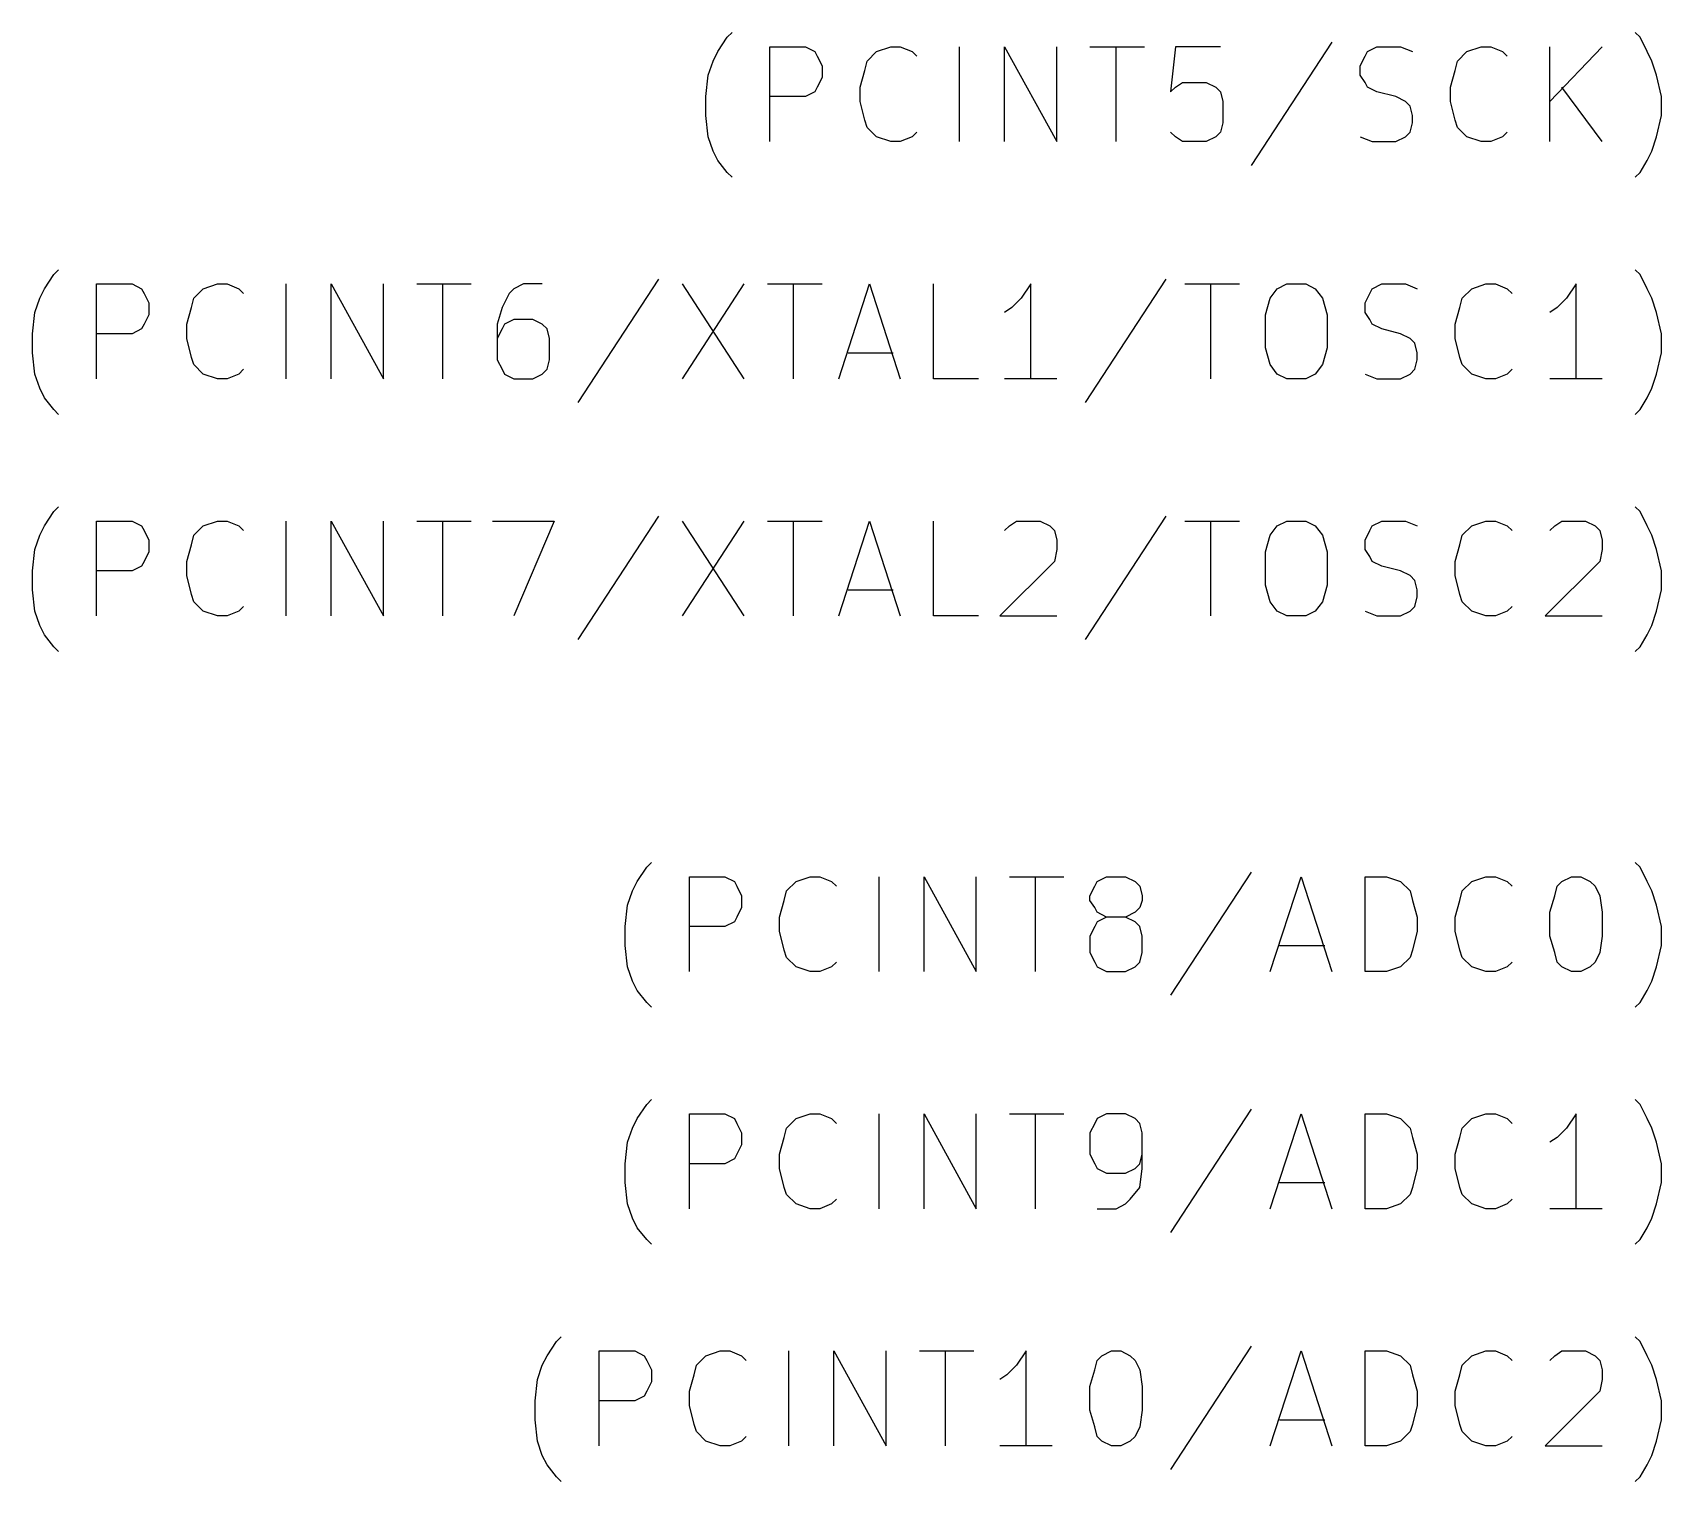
# Model space of a CAD drawing. Extents: x 10 to 287, y -200 to -10.
# Drawn here: x 101.47 to 118.92, y -89.74 to -74.22 of the extents above; entities that cross this region are included whole.
import ezdxf

# ---------------------------------------------------------------- set-up
doc = ezdxf.new("R2010")
doc.units = 0
doc.header["$MEASUREMENT"] = 0
doc.layers.add('WHITE', color=7, linetype='CONTINUOUS')

msp = doc.modelspace()

# ---------------------------------------------------------------- linework, layer by layer
at = {"layer": 'White'}
for p, q in [((108.814, -74.422), (108.915, -74.2696)), ((108.915, -74.2696), (108.966, -74.2188)), ((115.392, -74.3204), (114.529, -75.6412)), ((118.694, -74.2696), (118.643, -74.2188)), ((118.77, -74.422), (118.694, -74.2696)), ((108.763, -74.5236), (108.814, -74.422)), ((109.372, -75.3872), (109.372, -74.3712)), ((109.372, -74.3712), (109.753, -74.3712)), ((109.753, -74.3712), (109.855, -74.422)), ((109.855, -74.422), (109.88, -74.4728)), ((109.88, -74.4728), (109.931, -74.5744)), ((110.414, -74.5236), (110.515, -74.422)), ((110.515, -74.422), (110.668, -74.3712)), ((110.668, -74.3712), (110.769, -74.3712)), ((110.769, -74.3712), (110.896, -74.422)), ((110.896, -74.422), (110.947, -74.4728)), ((111.404, -75.3872), (111.404, -74.3712)), ((111.887, -75.3872), (111.887, -74.3712)), ((111.887, -74.3712), (112.446, -75.3872)), ((112.446, -75.3872), (112.446, -74.3712)), ((112.801, -74.3712), (113.386, -74.3712)), ((113.081, -75.3872), (113.081, -74.3712)), ((113.716, -74.3712), (113.665, -74.8538)), ((114.198, -74.3712), (113.716, -74.3712)), ((115.697, -74.5744), (115.748, -74.4728)), ((115.748, -74.4728), (115.773, -74.422)), ((115.773, -74.422), (115.875, -74.3712)), ((115.875, -74.3712), (116.129, -74.3712)), ((116.129, -74.3712), (116.256, -74.422)), ((116.738, -74.5236), (116.84, -74.422)), ((116.84, -74.422), (116.992, -74.3712)), ((116.992, -74.3712), (117.094, -74.3712)), ((117.094, -74.3712), (117.221, -74.422)), ((117.221, -74.422), (117.272, -74.4728)), ((117.729, -75.3872), (117.729, -74.3712)), ((118.288, -74.3712), (117.729, -74.9554)), ((118.821, -74.5236), (118.77, -74.422)), ((108.687, -74.9046), (108.712, -74.676)), ((108.712, -74.676), (108.763, -74.5236)), ((109.931, -74.5744), (109.931, -74.7014)), ((110.338, -74.803), (110.388, -74.6252)), ((110.388, -74.6252), (110.414, -74.5236)), ((115.697, -74.676), (115.697, -74.5744)), ((115.748, -74.7522), (115.697, -74.676)), ((116.662, -74.803), (116.713, -74.6252)), ((116.713, -74.6252), (116.738, -74.5236)), ((118.872, -74.676), (118.821, -74.5236)), ((118.923, -74.9046), (118.872, -74.676)), ((109.855, -74.8538), (109.753, -74.9046)), ((109.88, -74.803), (109.855, -74.8538)), ((109.931, -74.7014), (109.88, -74.803)), ((110.338, -74.9554), (110.338, -74.803)), ((113.665, -74.8538), (113.716, -74.803)), ((113.716, -74.803), (113.792, -74.7522)), ((113.792, -74.7522), (114.046, -74.7522)), ((114.046, -74.7522), (114.148, -74.803)), ((114.148, -74.803), (114.198, -74.8538)), ((114.198, -74.8538), (114.224, -74.9554)), ((115.773, -74.803), (115.748, -74.7522)), ((115.875, -74.8538), (115.773, -74.803)), ((116.078, -74.9046), (115.875, -74.8538)), ((116.662, -74.9554), (116.662, -74.803)), ((118.288, -75.3872), (117.856, -74.803)), ((108.687, -75.1078), (108.687, -74.9046)), ((109.753, -74.9046), (109.372, -74.9046)), ((110.388, -75.1586), (110.338, -74.9554)), ((114.224, -74.9554), (114.224, -75.184)), ((116.18, -74.9554), (116.078, -74.9046)), ((116.23, -75.0062), (116.18, -74.9554)), ((116.256, -75.1078), (116.23, -75.0062)), ((116.713, -75.1586), (116.662, -74.9554)), ((118.923, -75.1078), (118.923, -74.9046)), ((108.712, -75.3364), (108.687, -75.1078)), ((110.414, -75.2348), (110.388, -75.1586)), ((114.224, -75.184), (114.198, -75.2856)), ((116.23, -75.2856), (116.256, -75.184)), ((116.256, -75.184), (116.256, -75.1078)), ((116.738, -75.2348), (116.713, -75.1586)), ((118.872, -75.3364), (118.923, -75.1078)), ((108.763, -75.4888), (108.712, -75.3364)), ((110.515, -75.3364), (110.414, -75.2348)), ((110.668, -75.3872), (110.515, -75.3364)), ((110.896, -75.3364), (110.769, -75.3872)), ((110.947, -75.2856), (110.896, -75.3364)), ((113.716, -75.3364), (113.665, -75.2856)), ((113.792, -75.3872), (113.716, -75.3364)), ((114.148, -75.3364), (114.046, -75.3872)), ((114.198, -75.2856), (114.148, -75.3364)), ((115.697, -75.3364), (115.824, -75.3872)), ((116.078, -75.3872), (116.18, -75.3364)), ((116.18, -75.3364), (116.23, -75.2856)), ((116.84, -75.3364), (116.738, -75.2348)), ((116.992, -75.3872), (116.84, -75.3364)), ((117.221, -75.3364), (117.094, -75.3872)), ((117.272, -75.2856), (117.221, -75.3364)), ((118.821, -75.4888), (118.872, -75.3364)), ((108.814, -75.5904), (108.763, -75.4888)), ((110.769, -75.3872), (110.668, -75.3872)), ((114.046, -75.3872), (113.792, -75.3872)), ((115.824, -75.3872), (116.078, -75.3872)), ((117.094, -75.3872), (116.992, -75.3872)), ((118.77, -75.5904), (118.821, -75.4888)), ((108.915, -75.7174), (108.814, -75.5904)), ((108.966, -75.7682), (108.915, -75.7174)), ((118.643, -75.7682), (118.694, -75.7174)), ((118.694, -75.7174), (118.77, -75.5904)), ((101.702, -76.8096), (101.752, -76.7588)), ((118.694, -76.8096), (118.643, -76.7588)), ((101.6, -76.962), (101.702, -76.8096)), ((102.159, -77.9272), (102.159, -76.9112)), ((102.159, -76.9112), (102.54, -76.9112)), ((102.54, -76.9112), (102.641, -76.962)), ((103.302, -76.962), (103.454, -76.9112)), ((103.454, -76.9112), (103.556, -76.9112)), ((103.556, -76.9112), (103.683, -76.962)), ((104.191, -77.9272), (104.191, -76.9112)), ((104.673, -77.9272), (104.673, -76.9112)), ((104.673, -76.9112), (105.232, -77.9272)), ((105.232, -77.9272), (105.232, -76.9112)), ((105.588, -76.9112), (106.172, -76.9112)), ((105.867, -77.9272), (105.867, -76.9112)), ((106.731, -76.9112), (106.629, -76.962)), ((106.934, -76.9112), (106.731, -76.9112)), ((108.179, -76.8604), (107.315, -78.1812)), ((108.433, -76.9112), (109.093, -77.9272)), ((109.093, -76.9112), (108.433, -77.9272)), ((109.347, -76.9112), (109.931, -76.9112)), ((109.626, -77.9272), (109.626, -76.9112)), ((110.109, -77.9272), (110.439, -76.9112)), ((110.439, -76.9112), (110.769, -77.9272)), ((111.125, -77.9272), (111.125, -76.9112)), ((112.166, -76.9112), (112.065, -77.0636)), ((112.166, -77.9272), (112.166, -76.9112)), ((113.614, -76.8604), (112.751, -78.1812)), ((113.817, -76.9112), (114.402, -76.9112)), ((114.097, -77.9272), (114.097, -76.9112)), ((114.808, -76.962), (114.91, -76.9112)), ((114.91, -76.9112), (115.113, -76.9112)), ((115.113, -76.9112), (115.214, -76.962)), ((115.824, -76.962), (115.926, -76.9112)), ((115.926, -76.9112), (116.18, -76.9112)), ((116.18, -76.9112), (116.307, -76.962)), ((116.891, -76.962), (117.043, -76.9112)), ((117.043, -76.9112), (117.145, -76.9112)), ((117.145, -76.9112), (117.272, -76.962)), ((118.008, -76.9112), (117.907, -77.0636)), ((118.008, -77.9272), (118.008, -76.9112)), ((118.77, -76.962), (118.694, -76.8096)), ((101.498, -77.216), (101.549, -77.0636)), ((101.549, -77.0636), (101.6, -76.962)), ((102.641, -76.962), (102.667, -77.0128)), ((102.667, -77.0128), (102.718, -77.1144)), ((102.718, -77.1144), (102.718, -77.2414)), ((103.175, -77.1652), (103.2, -77.0636)), ((103.2, -77.0636), (103.302, -76.962)), ((103.683, -76.962), (103.734, -77.0128)), ((106.578, -77.0128), (106.502, -77.1652)), ((106.629, -76.962), (106.578, -77.0128)), ((112.065, -77.0636), (111.963, -77.1652)), ((114.681, -77.2414), (114.732, -77.0636)), ((114.732, -77.0636), (114.808, -76.962)), ((115.214, -76.962), (115.291, -77.0636)), ((115.291, -77.0636), (115.341, -77.2414)), ((115.748, -77.1144), (115.799, -77.0128)), ((115.748, -77.216), (115.748, -77.1144)), ((115.799, -77.0128), (115.824, -76.962)), ((116.764, -77.1652), (116.789, -77.0636)), ((116.789, -77.0636), (116.891, -76.962)), ((117.272, -76.962), (117.323, -77.0128)), ((117.907, -77.0636), (117.805, -77.1652)), ((118.821, -77.0636), (118.77, -76.962)), ((118.872, -77.216), (118.821, -77.0636)), ((101.473, -77.4446), (101.498, -77.216)), ((102.718, -77.2414), (102.667, -77.343)), ((103.124, -77.343), (103.175, -77.1652)), ((106.502, -77.1652), (106.451, -77.343)), ((106.629, -77.2922), (106.528, -77.343)), ((106.832, -77.2922), (106.629, -77.2922)), ((106.934, -77.343), (106.832, -77.2922)), ((111.963, -77.1652), (111.887, -77.216)), ((114.681, -77.597), (114.681, -77.2414)), ((115.341, -77.2414), (115.341, -77.597)), ((115.799, -77.2922), (115.748, -77.216)), ((115.824, -77.343), (115.799, -77.2922)), ((116.713, -77.343), (116.764, -77.1652)), ((117.805, -77.1652), (117.729, -77.216)), ((118.923, -77.4446), (118.872, -77.216)), ((101.473, -77.6478), (101.473, -77.4446)), ((102.54, -77.4446), (102.159, -77.4446)), ((102.641, -77.3938), (102.54, -77.4446)), ((102.667, -77.343), (102.641, -77.3938)), ((103.124, -77.4954), (103.124, -77.343)), ((106.451, -77.343), (106.451, -77.724)), ((106.502, -77.3938), (106.451, -77.4954)), ((106.528, -77.343), (106.502, -77.3938)), ((106.985, -77.3938), (106.934, -77.343)), ((107.01, -77.4954), (106.985, -77.3938)), ((115.926, -77.3938), (115.824, -77.343)), ((116.129, -77.4446), (115.926, -77.3938)), ((116.23, -77.4954), (116.129, -77.4446)), ((116.713, -77.4954), (116.713, -77.343)), ((118.923, -77.6478), (118.923, -77.4446)), ((101.498, -77.8764), (101.473, -77.6478)), ((103.175, -77.6986), (103.124, -77.4954)), ((107.01, -77.724), (107.01, -77.4954)), ((110.211, -77.6478), (110.693, -77.6478)), ((114.732, -77.7748), (114.681, -77.597)), ((115.341, -77.597), (115.291, -77.7748)), ((116.281, -77.5462), (116.23, -77.4954)), ((116.307, -77.6478), (116.281, -77.5462)), ((116.307, -77.724), (116.307, -77.6478)), ((116.764, -77.6986), (116.713, -77.4954)), ((118.872, -77.8764), (118.923, -77.6478)), ((103.2, -77.7748), (103.175, -77.6986)), ((103.302, -77.8764), (103.2, -77.7748)), ((103.734, -77.8256), (103.683, -77.8764)), ((106.451, -77.724), (106.502, -77.8256)), ((106.502, -77.8256), (106.528, -77.8764)), ((106.934, -77.8764), (106.985, -77.8256)), ((106.985, -77.8256), (107.01, -77.724)), ((114.808, -77.8764), (114.732, -77.7748)), ((115.291, -77.7748), (115.214, -77.8764)), ((116.23, -77.8764), (116.281, -77.8256)), ((116.281, -77.8256), (116.307, -77.724)), ((116.789, -77.7748), (116.764, -77.6986)), ((116.891, -77.8764), (116.789, -77.7748)), ((117.323, -77.8256), (117.272, -77.8764)), ((101.549, -78.0288), (101.498, -77.8764)), ((103.454, -77.9272), (103.302, -77.8764)), ((103.556, -77.9272), (103.454, -77.9272)), ((103.683, -77.8764), (103.556, -77.9272)), ((106.528, -77.8764), (106.629, -77.9272)), ((106.629, -77.9272), (106.832, -77.9272)), ((106.832, -77.9272), (106.934, -77.8764)), ((111.608, -77.9272), (111.125, -77.9272)), ((112.446, -77.9272), (111.887, -77.9272)), ((114.91, -77.9272), (114.808, -77.8764)), ((115.113, -77.9272), (114.91, -77.9272)), ((115.214, -77.8764), (115.113, -77.9272)), ((115.748, -77.8764), (115.875, -77.9272)), ((115.875, -77.9272), (116.129, -77.9272)), ((116.129, -77.9272), (116.23, -77.8764)), ((117.043, -77.9272), (116.891, -77.8764)), ((117.145, -77.9272), (117.043, -77.9272)), ((117.272, -77.8764), (117.145, -77.9272)), ((118.288, -77.9272), (117.729, -77.9272)), ((118.821, -78.0288), (118.872, -77.8764)), ((101.6, -78.1304), (101.549, -78.0288)), ((101.702, -78.2574), (101.6, -78.1304)), ((118.694, -78.2574), (118.77, -78.1304)), ((118.77, -78.1304), (118.821, -78.0288)), ((101.752, -78.3082), (101.702, -78.2574)), ((118.643, -78.3082), (118.694, -78.2574)), ((101.6, -79.502), (101.702, -79.3496)), ((101.702, -79.3496), (101.752, -79.2988)), ((118.694, -79.3496), (118.643, -79.2988)), ((118.77, -79.502), (118.694, -79.3496)), ((101.549, -79.6036), (101.6, -79.502)), ((102.159, -80.4672), (102.159, -79.4512)), ((102.159, -79.4512), (102.54, -79.4512)), ((102.54, -79.4512), (102.641, -79.502)), ((102.641, -79.502), (102.667, -79.5528)), ((102.667, -79.5528), (102.718, -79.6544)), ((103.2, -79.6036), (103.302, -79.502)), ((103.302, -79.502), (103.454, -79.4512)), ((103.454, -79.4512), (103.556, -79.4512)), ((103.556, -79.4512), (103.683, -79.502)), ((103.683, -79.502), (103.734, -79.5528)), ((104.191, -80.4672), (104.191, -79.4512)), ((104.673, -80.4672), (104.673, -79.4512)), ((104.673, -79.4512), (105.232, -80.4672)), ((105.232, -80.4672), (105.232, -79.4512)), ((105.588, -79.4512), (106.172, -79.4512)), ((105.867, -80.4672), (105.867, -79.4512)), ((106.401, -79.4512), (107.061, -79.4512)), ((107.061, -79.4512), (106.629, -80.4672)), ((108.179, -79.4004), (107.315, -80.7212)), ((108.433, -79.4512), (109.093, -80.4672)), ((109.093, -79.4512), (108.433, -80.4672)), ((109.347, -79.4512), (109.931, -79.4512)), ((109.626, -80.4672), (109.626, -79.4512)), ((110.109, -80.4672), (110.439, -79.4512)), ((110.439, -79.4512), (110.769, -80.4672)), ((111.125, -80.4672), (111.125, -79.4512)), ((111.887, -79.5528), (111.938, -79.502)), ((111.938, -79.502), (112.014, -79.4512)), ((112.014, -79.4512), (112.268, -79.4512)), ((112.268, -79.4512), (112.37, -79.502)), ((112.37, -79.502), (112.42, -79.5528)), ((112.42, -79.5528), (112.446, -79.6544)), ((113.614, -79.4004), (112.751, -80.7212)), ((113.817, -79.4512), (114.402, -79.4512)), ((114.097, -80.4672), (114.097, -79.4512)), ((114.732, -79.6036), (114.808, -79.502)), ((114.808, -79.502), (114.91, -79.4512)), ((114.91, -79.4512), (115.113, -79.4512)), ((115.113, -79.4512), (115.214, -79.502)), ((115.214, -79.502), (115.291, -79.6036)), ((115.748, -79.6544), (115.799, -79.5528)), ((115.799, -79.5528), (115.824, -79.502)), ((115.824, -79.502), (115.926, -79.4512)), ((115.926, -79.4512), (116.18, -79.4512)), ((116.18, -79.4512), (116.307, -79.502)), ((116.789, -79.6036), (116.891, -79.502)), ((116.891, -79.502), (117.043, -79.4512)), ((117.043, -79.4512), (117.145, -79.4512)), ((117.145, -79.4512), (117.272, -79.502)), ((117.272, -79.502), (117.323, -79.5528)), ((117.729, -79.5528), (117.78, -79.502)), ((117.78, -79.502), (117.856, -79.4512)), ((117.856, -79.4512), (118.11, -79.4512)), ((118.11, -79.4512), (118.212, -79.502)), ((118.212, -79.502), (118.262, -79.5528)), ((118.262, -79.5528), (118.288, -79.6544)), ((118.821, -79.6036), (118.77, -79.502)), ((101.498, -79.756), (101.549, -79.6036)), ((102.718, -79.6544), (102.718, -79.7814)), ((103.124, -79.883), (103.175, -79.7052)), ((103.175, -79.7052), (103.2, -79.6036)), ((112.446, -79.6544), (112.446, -79.756)), ((114.681, -79.7814), (114.732, -79.6036)), ((115.291, -79.6036), (115.341, -79.7814)), ((115.748, -79.756), (115.748, -79.6544)), ((116.713, -79.883), (116.764, -79.7052)), ((116.764, -79.7052), (116.789, -79.6036)), ((118.288, -79.6544), (118.288, -79.756)), ((118.872, -79.756), (118.821, -79.6036)), ((101.473, -79.9846), (101.498, -79.756)), ((102.667, -79.883), (102.641, -79.9338)), ((102.718, -79.7814), (102.667, -79.883)), ((103.124, -80.0354), (103.124, -79.883)), ((112.42, -79.883), (111.836, -80.4672)), ((112.446, -79.756), (112.42, -79.883)), ((114.681, -80.137), (114.681, -79.7814)), ((115.341, -79.7814), (115.341, -80.137)), ((115.799, -79.8322), (115.748, -79.756)), ((115.824, -79.883), (115.799, -79.8322)), ((115.926, -79.9338), (115.824, -79.883)), ((116.713, -80.0354), (116.713, -79.883)), ((118.262, -79.883), (117.678, -80.4672)), ((118.288, -79.756), (118.262, -79.883)), ((118.923, -79.9846), (118.872, -79.756)), ((101.473, -80.1878), (101.473, -79.9846)), ((102.54, -79.9846), (102.159, -79.9846)), ((102.641, -79.9338), (102.54, -79.9846)), ((103.175, -80.2386), (103.124, -80.0354)), ((116.129, -79.9846), (115.926, -79.9338)), ((116.23, -80.0354), (116.129, -79.9846)), ((116.281, -80.0862), (116.23, -80.0354)), ((116.307, -80.1878), (116.281, -80.0862)), ((116.764, -80.2386), (116.713, -80.0354)), ((118.923, -80.1878), (118.923, -79.9846)), ((101.498, -80.4164), (101.473, -80.1878)), ((103.2, -80.3148), (103.175, -80.2386)), ((110.211, -80.1878), (110.693, -80.1878)), ((114.732, -80.3148), (114.681, -80.137)), ((115.341, -80.137), (115.291, -80.3148)), ((116.281, -80.3656), (116.307, -80.264)), ((116.307, -80.264), (116.307, -80.1878)), ((116.789, -80.3148), (116.764, -80.2386)), ((118.872, -80.4164), (118.923, -80.1878)), ((101.549, -80.5688), (101.498, -80.4164)), ((103.302, -80.4164), (103.2, -80.3148)), ((103.454, -80.4672), (103.302, -80.4164)), ((103.683, -80.4164), (103.556, -80.4672)), ((103.734, -80.3656), (103.683, -80.4164)), ((114.808, -80.4164), (114.732, -80.3148)), ((114.91, -80.4672), (114.808, -80.4164)), ((115.214, -80.4164), (115.113, -80.4672)), ((115.291, -80.3148), (115.214, -80.4164)), ((115.748, -80.4164), (115.875, -80.4672)), ((116.129, -80.4672), (116.23, -80.4164)), ((116.23, -80.4164), (116.281, -80.3656)), ((116.891, -80.4164), (116.789, -80.3148)), ((117.043, -80.4672), (116.891, -80.4164)), ((117.272, -80.4164), (117.145, -80.4672)), ((117.323, -80.3656), (117.272, -80.4164)), ((118.821, -80.5688), (118.872, -80.4164)), ((101.6, -80.6704), (101.549, -80.5688)), ((103.556, -80.4672), (103.454, -80.4672)), ((111.608, -80.4672), (111.125, -80.4672)), ((111.836, -80.4672), (112.446, -80.4672)), ((115.113, -80.4672), (114.91, -80.4672)), ((115.875, -80.4672), (116.129, -80.4672)), ((117.145, -80.4672), (117.043, -80.4672)), ((117.678, -80.4672), (118.288, -80.4672)), ((118.77, -80.6704), (118.821, -80.5688)), ((101.702, -80.7974), (101.6, -80.6704)), ((118.694, -80.7974), (118.77, -80.6704)), ((101.752, -80.8482), (101.702, -80.7974)), ((118.643, -80.8482), (118.694, -80.7974)), ((107.95, -83.312), (108.052, -83.1596)), ((108.052, -83.1596), (108.102, -83.1088)), ((114.529, -83.2104), (113.665, -84.5312)), ((118.694, -83.1596), (118.643, -83.1088)), ((118.77, -83.312), (118.694, -83.1596)), ((107.899, -83.4136), (107.95, -83.312)), ((108.509, -84.2772), (108.509, -83.2612)), ((108.509, -83.2612), (108.89, -83.2612)), ((108.89, -83.2612), (108.991, -83.312)), ((108.991, -83.312), (109.017, -83.3628)), ((109.017, -83.3628), (109.068, -83.4644)), ((109.55, -83.4136), (109.652, -83.312)), ((109.652, -83.312), (109.804, -83.2612)), ((109.804, -83.2612), (109.906, -83.2612)), ((109.906, -83.2612), (110.033, -83.312)), ((110.033, -83.312), (110.084, -83.3628)), ((110.541, -84.2772), (110.541, -83.2612)), ((111.023, -84.2772), (111.023, -83.2612)), ((111.023, -83.2612), (111.582, -84.2772)), ((111.582, -84.2772), (111.582, -83.2612)), ((111.938, -83.2612), (112.522, -83.2612)), ((112.217, -84.2772), (112.217, -83.2612)), ((112.801, -83.4644), (112.852, -83.3628)), ((112.852, -83.3628), (112.878, -83.312)), ((112.878, -83.312), (112.979, -83.2612)), ((112.979, -83.2612), (113.182, -83.2612)), ((113.182, -83.2612), (113.284, -83.312)), ((113.284, -83.312), (113.335, -83.3628)), ((113.335, -83.3628), (113.36, -83.4644)), ((114.732, -84.2772), (115.062, -83.2612)), ((115.062, -83.2612), (115.392, -84.2772)), ((115.748, -84.2772), (115.748, -83.2612)), ((115.748, -83.2612), (115.976, -83.2612)), ((115.976, -83.2612), (116.129, -83.312)), ((116.129, -83.312), (116.23, -83.4136)), ((116.789, -83.4136), (116.891, -83.312)), ((116.891, -83.312), (117.043, -83.2612)), ((117.043, -83.2612), (117.145, -83.2612)), ((117.145, -83.2612), (117.272, -83.312)), ((117.272, -83.312), (117.323, -83.3628)), ((117.78, -83.4644), (117.805, -83.3628)), ((117.805, -83.3628), (117.856, -83.312)), ((117.856, -83.312), (117.958, -83.2612)), ((117.958, -83.2612), (118.059, -83.2612)), ((118.059, -83.2612), (118.161, -83.312)), ((118.161, -83.312), (118.212, -83.3628)), ((118.212, -83.3628), (118.262, -83.4644)), ((118.821, -83.4136), (118.77, -83.312)), ((107.823, -83.7946), (107.848, -83.566)), ((107.848, -83.566), (107.899, -83.4136)), ((109.068, -83.4644), (109.068, -83.5914)), ((109.474, -83.693), (109.525, -83.5152)), ((109.525, -83.5152), (109.55, -83.4136)), ((112.801, -83.5152), (112.801, -83.4644)), ((112.852, -83.5914), (112.801, -83.5152)), ((113.36, -83.5152), (113.335, -83.5914)), ((113.36, -83.4644), (113.36, -83.5152)), ((116.23, -83.4136), (116.256, -83.5152)), ((116.256, -83.5152), (116.307, -83.693)), ((116.713, -83.693), (116.764, -83.5152)), ((116.764, -83.5152), (116.789, -83.4136)), ((117.729, -83.6422), (117.78, -83.4644)), ((118.262, -83.4644), (118.288, -83.6422)), ((118.872, -83.566), (118.821, -83.4136)), ((118.923, -83.7946), (118.872, -83.566)), ((108.991, -83.7438), (108.89, -83.7946)), ((109.017, -83.693), (108.991, -83.7438)), ((109.068, -83.5914), (109.017, -83.693)), ((109.474, -83.8454), (109.474, -83.693)), ((112.878, -83.6422), (112.852, -83.5914)), ((112.878, -83.7438), (112.852, -83.7946)), ((112.979, -83.693), (112.878, -83.6422)), ((112.979, -83.693), (112.878, -83.7438)), ((113.182, -83.693), (112.979, -83.693)), ((113.284, -83.6422), (113.182, -83.693)), ((113.284, -83.7438), (113.182, -83.693)), ((113.335, -83.5914), (113.284, -83.6422)), ((113.335, -83.7946), (113.284, -83.7438)), ((116.307, -83.693), (116.307, -83.8454)), ((116.713, -83.8454), (116.713, -83.693)), ((117.729, -83.8962), (117.729, -83.6422)), ((118.288, -83.6422), (118.288, -83.8962)), ((107.823, -83.9978), (107.823, -83.7946)), ((108.89, -83.7946), (108.509, -83.7946)), ((109.525, -84.0486), (109.474, -83.8454)), ((112.852, -83.7946), (112.801, -83.8962)), ((112.801, -83.8962), (112.801, -84.074)), ((113.36, -83.8962), (113.335, -83.7946)), ((113.36, -84.074), (113.36, -83.8962)), ((116.307, -83.8454), (116.256, -84.0486)), ((116.764, -84.0486), (116.713, -83.8454)), ((117.78, -84.074), (117.729, -83.8962)), ((118.288, -83.8962), (118.262, -84.074)), ((118.923, -83.9978), (118.923, -83.7946)), ((107.848, -84.2264), (107.823, -83.9978)), ((109.55, -84.1248), (109.525, -84.0486)), ((112.801, -84.074), (112.852, -84.1756)), ((113.335, -84.1756), (113.36, -84.074)), ((114.833, -83.9978), (115.316, -83.9978)), ((116.256, -84.0486), (116.23, -84.1248)), ((116.789, -84.1248), (116.764, -84.0486)), ((117.805, -84.1756), (117.78, -84.074)), ((118.262, -84.074), (118.212, -84.1756)), ((118.872, -84.2264), (118.923, -83.9978)), ((107.899, -84.3788), (107.848, -84.2264)), ((109.652, -84.2264), (109.55, -84.1248)), ((109.804, -84.2772), (109.652, -84.2264)), ((109.906, -84.2772), (109.804, -84.2772)), ((110.033, -84.2264), (109.906, -84.2772)), ((110.084, -84.1756), (110.033, -84.2264)), ((112.852, -84.1756), (112.878, -84.2264)), ((112.878, -84.2264), (112.979, -84.2772)), ((112.979, -84.2772), (113.182, -84.2772)), ((113.182, -84.2772), (113.284, -84.2264)), ((113.284, -84.2264), (113.335, -84.1756)), ((115.976, -84.2772), (115.748, -84.2772)), ((116.129, -84.2264), (115.976, -84.2772)), ((116.23, -84.1248), (116.129, -84.2264)), ((116.891, -84.2264), (116.789, -84.1248)), ((117.043, -84.2772), (116.891, -84.2264)), ((117.145, -84.2772), (117.043, -84.2772)), ((117.272, -84.2264), (117.145, -84.2772)), ((117.323, -84.1756), (117.272, -84.2264)), ((117.856, -84.2264), (117.805, -84.1756)), ((117.958, -84.2772), (117.856, -84.2264)), ((118.059, -84.2772), (117.958, -84.2772)), ((118.161, -84.2264), (118.059, -84.2772)), ((118.212, -84.1756), (118.161, -84.2264)), ((118.821, -84.3788), (118.872, -84.2264)), ((107.95, -84.4804), (107.899, -84.3788)), ((118.77, -84.4804), (118.821, -84.3788)), ((108.052, -84.6074), (107.95, -84.4804)), ((108.102, -84.6582), (108.052, -84.6074)), ((118.643, -84.6582), (118.694, -84.6074)), ((118.694, -84.6074), (118.77, -84.4804)), ((108.052, -85.6996), (108.102, -85.6488)), ((118.694, -85.6996), (118.643, -85.6488)), ((107.899, -85.9536), (107.95, -85.852)), ((107.95, -85.852), (108.052, -85.6996)), ((108.509, -86.8172), (108.509, -85.8012)), ((108.509, -85.8012), (108.89, -85.8012)), ((108.89, -85.8012), (108.991, -85.852)), ((108.991, -85.852), (109.017, -85.9028)), ((109.55, -85.9536), (109.652, -85.852)), ((109.652, -85.852), (109.804, -85.8012)), ((109.804, -85.8012), (109.906, -85.8012)), ((109.906, -85.8012), (110.033, -85.852)), ((110.033, -85.852), (110.084, -85.9028)), ((110.541, -86.8172), (110.541, -85.8012)), ((111.023, -86.8172), (111.023, -85.8012)), ((111.023, -85.8012), (111.582, -86.8172)), ((111.582, -86.8172), (111.582, -85.8012)), ((111.938, -85.8012), (112.522, -85.8012)), ((112.217, -86.8172), (112.217, -85.8012)), ((112.878, -85.852), (112.852, -85.9028)), ((112.979, -85.8012), (112.878, -85.852)), ((113.182, -85.8012), (112.979, -85.8012)), ((113.284, -85.852), (113.182, -85.8012)), ((113.335, -85.9028), (113.284, -85.852)), ((114.529, -85.7504), (113.665, -87.0712)), ((114.732, -86.8172), (115.062, -85.8012)), ((115.062, -85.8012), (115.392, -86.8172)), ((115.748, -86.8172), (115.748, -85.8012)), ((115.748, -85.8012), (115.976, -85.8012)), ((115.976, -85.8012), (116.129, -85.852)), ((116.129, -85.852), (116.23, -85.9536)), ((116.789, -85.9536), (116.891, -85.852)), ((116.891, -85.852), (117.043, -85.8012)), ((117.043, -85.8012), (117.145, -85.8012)), ((117.145, -85.8012), (117.272, -85.852)), ((117.272, -85.852), (117.323, -85.9028)), ((118.008, -85.8012), (117.907, -85.9536)), ((118.008, -86.8172), (118.008, -85.8012)), ((118.77, -85.852), (118.694, -85.6996)), ((118.821, -85.9536), (118.77, -85.852)), ((107.848, -86.106), (107.899, -85.9536)), ((109.017, -85.9028), (109.068, -86.0044)), ((109.068, -86.0044), (109.068, -86.1314)), ((109.525, -86.0552), (109.55, -85.9536)), ((112.852, -85.9028), (112.801, -86.0044)), ((112.801, -86.0044), (112.801, -86.233)), ((113.36, -86.0044), (113.335, -85.9028)), ((113.36, -86.3854), (113.36, -86.0044)), ((116.23, -85.9536), (116.256, -86.0552)), ((116.764, -86.0552), (116.789, -85.9536)), ((117.907, -85.9536), (117.805, -86.0552)), ((118.872, -86.106), (118.821, -85.9536)), ((107.823, -86.3346), (107.848, -86.106)), ((109.068, -86.1314), (109.017, -86.233)), ((109.474, -86.233), (109.525, -86.0552)), ((116.256, -86.0552), (116.307, -86.233)), ((116.713, -86.233), (116.764, -86.0552)), ((117.805, -86.0552), (117.729, -86.106)), ((118.923, -86.3346), (118.872, -86.106)), ((107.823, -86.5378), (107.823, -86.3346)), ((108.89, -86.3346), (108.509, -86.3346)), ((108.991, -86.2838), (108.89, -86.3346)), ((109.017, -86.233), (108.991, -86.2838)), ((109.474, -86.3854), (109.474, -86.233)), ((112.801, -86.233), (112.852, -86.3346)), ((112.852, -86.3346), (112.878, -86.3854)), ((113.284, -86.3854), (113.335, -86.3346)), ((113.335, -86.3346), (113.36, -86.233)), ((116.307, -86.233), (116.307, -86.3854)), ((116.713, -86.3854), (116.713, -86.233)), ((118.923, -86.5378), (118.923, -86.3346)), ((107.848, -86.7664), (107.823, -86.5378)), ((109.525, -86.5886), (109.474, -86.3854)), ((112.878, -86.3854), (112.979, -86.4362)), ((112.979, -86.4362), (113.182, -86.4362)), ((113.182, -86.4362), (113.284, -86.3854)), ((113.335, -86.5886), (113.36, -86.3854)), ((114.833, -86.5378), (115.316, -86.5378)), ((116.307, -86.3854), (116.256, -86.5886)), ((116.764, -86.5886), (116.713, -86.3854)), ((118.872, -86.7664), (118.923, -86.5378)), ((109.55, -86.6648), (109.525, -86.5886)), ((109.652, -86.7664), (109.55, -86.6648)), ((110.084, -86.7156), (110.033, -86.7664)), ((113.182, -86.7664), (113.233, -86.7156)), ((113.233, -86.7156), (113.335, -86.5886)), ((116.23, -86.6648), (116.129, -86.7664)), ((116.256, -86.5886), (116.23, -86.6648)), ((116.789, -86.6648), (116.764, -86.5886)), ((116.891, -86.7664), (116.789, -86.6648)), ((117.323, -86.7156), (117.272, -86.7664)), ((107.899, -86.9188), (107.848, -86.7664)), ((109.804, -86.8172), (109.652, -86.7664)), ((109.906, -86.8172), (109.804, -86.8172)), ((110.033, -86.7664), (109.906, -86.8172)), ((112.878, -86.8172), (113.081, -86.8172)), ((113.081, -86.8172), (113.182, -86.7664)), ((115.976, -86.8172), (115.748, -86.8172)), ((116.129, -86.7664), (115.976, -86.8172)), ((117.043, -86.8172), (116.891, -86.7664)), ((117.145, -86.8172), (117.043, -86.8172)), ((117.272, -86.7664), (117.145, -86.8172)), ((118.288, -86.8172), (117.729, -86.8172)), ((118.821, -86.9188), (118.872, -86.7664)), ((107.95, -87.0204), (107.899, -86.9188)), ((108.052, -87.1474), (107.95, -87.0204)), ((118.694, -87.1474), (118.77, -87.0204)), ((118.77, -87.0204), (118.821, -86.9188)), ((108.102, -87.1982), (108.052, -87.1474)), ((118.643, -87.1982), (118.694, -87.1474)), ((106.985, -88.392), (107.086, -88.2396)), ((107.086, -88.2396), (107.137, -88.1888)), ((114.529, -88.2904), (113.665, -89.6112)), ((118.694, -88.2396), (118.643, -88.1888)), ((118.77, -88.392), (118.694, -88.2396)), ((106.934, -88.4936), (106.985, -88.392)), ((107.544, -89.3572), (107.544, -88.3412)), ((107.544, -88.3412), (107.925, -88.3412)), ((107.925, -88.3412), (108.026, -88.392)), ((108.026, -88.392), (108.052, -88.4428)), ((108.052, -88.4428), (108.102, -88.5444)), ((108.585, -88.4936), (108.687, -88.392)), ((108.687, -88.392), (108.839, -88.3412)), ((108.839, -88.3412), (108.941, -88.3412)), ((108.941, -88.3412), (109.068, -88.392)), ((109.068, -88.392), (109.118, -88.4428)), ((109.576, -89.3572), (109.576, -88.3412)), ((110.058, -89.3572), (110.058, -88.3412)), ((110.058, -88.3412), (110.617, -89.3572)), ((110.617, -89.3572), (110.617, -88.3412)), ((110.973, -88.3412), (111.557, -88.3412)), ((111.252, -89.3572), (111.252, -88.3412)), ((112.116, -88.3412), (112.014, -88.4936)), ((112.116, -89.3572), (112.116, -88.3412)), ((112.852, -88.5444), (112.878, -88.4428)), ((112.878, -88.4428), (112.928, -88.392)), ((112.928, -88.392), (113.03, -88.3412)), ((113.03, -88.3412), (113.132, -88.3412)), ((113.132, -88.3412), (113.233, -88.392)), ((113.233, -88.392), (113.284, -88.4428)), ((113.284, -88.4428), (113.335, -88.5444)), ((114.732, -89.3572), (115.062, -88.3412)), ((115.062, -88.3412), (115.392, -89.3572)), ((115.748, -89.3572), (115.748, -88.3412)), ((115.748, -88.3412), (115.976, -88.3412)), ((115.976, -88.3412), (116.129, -88.392)), ((116.129, -88.392), (116.23, -88.4936)), ((116.789, -88.4936), (116.891, -88.392)), ((116.891, -88.392), (117.043, -88.3412)), ((117.043, -88.3412), (117.145, -88.3412)), ((117.145, -88.3412), (117.272, -88.392)), ((117.272, -88.392), (117.323, -88.4428)), ((117.729, -88.4428), (117.78, -88.392)), ((117.78, -88.392), (117.856, -88.3412)), ((117.856, -88.3412), (118.11, -88.3412)), ((118.11, -88.3412), (118.212, -88.392)), ((118.212, -88.392), (118.262, -88.4428)), ((118.262, -88.4428), (118.288, -88.5444)), ((118.821, -88.4936), (118.77, -88.392)), ((106.858, -88.8746), (106.883, -88.646)), ((106.883, -88.646), (106.934, -88.4936)), ((108.102, -88.5444), (108.102, -88.6714)), ((108.509, -88.773), (108.56, -88.5952)), ((108.56, -88.5952), (108.585, -88.4936)), ((111.912, -88.5952), (111.836, -88.646)), ((112.014, -88.4936), (111.912, -88.5952)), ((112.801, -88.7222), (112.852, -88.5444)), ((113.335, -88.5444), (113.36, -88.7222)), ((116.23, -88.4936), (116.256, -88.5952)), ((116.256, -88.5952), (116.307, -88.773)), ((116.713, -88.773), (116.764, -88.5952)), ((116.764, -88.5952), (116.789, -88.4936)), ((118.288, -88.646), (118.262, -88.773)), ((118.288, -88.5444), (118.288, -88.646)), ((118.872, -88.646), (118.821, -88.4936)), ((118.923, -88.8746), (118.872, -88.646)), ((108.052, -88.773), (108.026, -88.8238)), ((108.102, -88.6714), (108.052, -88.773)), ((108.509, -88.9254), (108.509, -88.773)), ((112.801, -88.9762), (112.801, -88.7222)), ((113.36, -88.7222), (113.36, -88.9762)), ((116.307, -88.773), (116.307, -88.9254)), ((116.713, -88.9254), (116.713, -88.773)), ((118.262, -88.773), (117.678, -89.3572)), ((106.858, -89.0778), (106.858, -88.8746)), ((107.925, -88.8746), (107.544, -88.8746)), ((108.026, -88.8238), (107.925, -88.8746)), ((108.56, -89.1286), (108.509, -88.9254)), ((112.852, -89.154), (112.801, -88.9762)), ((113.36, -88.9762), (113.335, -89.154)), ((116.307, -88.9254), (116.256, -89.1286)), ((116.764, -89.1286), (116.713, -88.9254)), ((118.923, -89.0778), (118.923, -88.8746)), ((106.883, -89.3064), (106.858, -89.0778)), ((108.585, -89.2048), (108.56, -89.1286)), ((112.878, -89.2556), (112.852, -89.154)), ((113.335, -89.154), (113.284, -89.2556)), ((114.833, -89.0778), (115.316, -89.0778)), ((116.256, -89.1286), (116.23, -89.2048)), ((116.789, -89.2048), (116.764, -89.1286)), ((118.872, -89.3064), (118.923, -89.0778)), ((106.934, -89.4588), (106.883, -89.3064)), ((108.687, -89.3064), (108.585, -89.2048)), ((108.839, -89.3572), (108.687, -89.3064)), ((109.068, -89.3064), (108.941, -89.3572)), ((109.118, -89.2556), (109.068, -89.3064)), ((112.928, -89.3064), (112.878, -89.2556)), ((113.03, -89.3572), (112.928, -89.3064)), ((113.233, -89.3064), (113.132, -89.3572)), ((113.284, -89.2556), (113.233, -89.3064)), ((116.129, -89.3064), (115.976, -89.3572)), ((116.23, -89.2048), (116.129, -89.3064)), ((116.891, -89.3064), (116.789, -89.2048)), ((117.043, -89.3572), (116.891, -89.3064)), ((117.272, -89.3064), (117.145, -89.3572)), ((117.323, -89.2556), (117.272, -89.3064)), ((118.821, -89.4588), (118.872, -89.3064)), ((106.985, -89.5604), (106.934, -89.4588)), ((108.941, -89.3572), (108.839, -89.3572)), ((112.395, -89.3572), (111.836, -89.3572)), ((113.132, -89.3572), (113.03, -89.3572)), ((115.976, -89.3572), (115.748, -89.3572)), ((117.145, -89.3572), (117.043, -89.3572)), ((117.678, -89.3572), (118.288, -89.3572)), ((118.77, -89.5604), (118.821, -89.4588)), ((107.086, -89.6874), (106.985, -89.5604)), ((107.137, -89.7382), (107.086, -89.6874)), ((118.643, -89.7382), (118.694, -89.6874)), ((118.694, -89.6874), (118.77, -89.5604))]:
    msp.add_line(p, q, dxfattribs=at)

doc.saveas('drawing.dxf')
